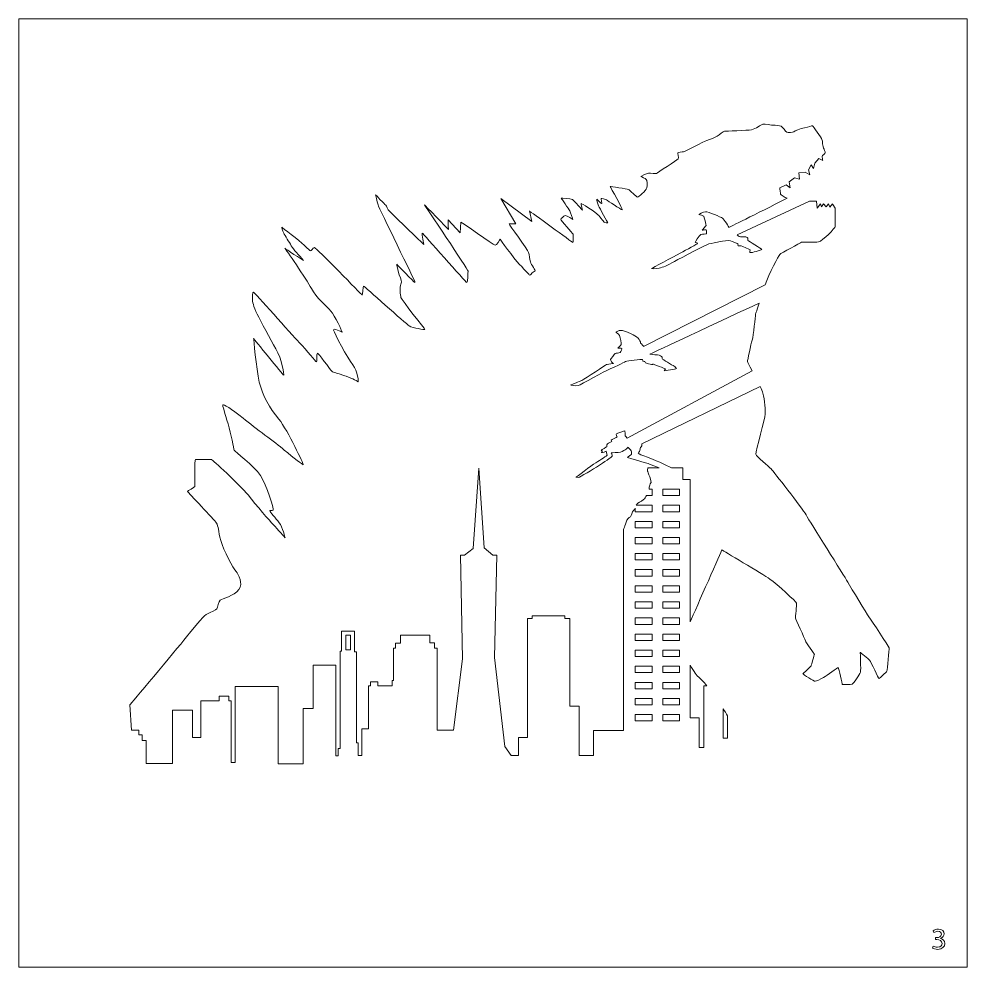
# Model space of a CAD drawing. Header units: millimetres. Extents: x 48 to 1768, y -205 to -5.
# Drawn here: x 482.6 to 682.6, y -205 to -5 of the extents above; entities that cross this region are included whole.
import ezdxf

# ---------------------------------------------------------------- set-up
doc = ezdxf.new("R2010")
doc.units = ezdxf.units.MM
doc.header["$MEASUREMENT"] = 0
doc.layers.add('Layer 1', color=7, linetype='Continuous', lineweight=0)

msp = doc.modelspace()

# ---------------------------------------------------------------- linework, layer by layer
at = {"layer": 'Layer 1', "color": 250, "lineweight": 9, "true_color": 0x231f20}
for points, knots in [([(482.61, -5), (482.61, -5), (482.61, -205), (482.61, -205), (482.61, -205), (682.61, -205), (682.61, -205), (682.61, -205), (682.61, -5), (682.61, -5), (682.61, -5), (482.61, -5), (482.61, -5)], [0, 0, 0, 0, 1, 1, 1, 2, 2, 2, 3, 3, 3, 4, 4, 4, 4]), ([(615.91, -102.89), (615.72, -102.94), (615.59, -103.71), (615.53, -104.19), (615.53, -104.19), (616.16, -104.19), (616.16, -104.19), (616.16, -104.19), (616.16, -105.54), (616.16, -105.54), (616.16, -105.54), (615.02, -105.54), (615.02, -105.54), (614.84, -105.85), (614.62, -106.17), (614.38, -106.38), (613.75, -106.94), (613.26, -106.87), (612.84, -107.57), (612.84, -107.57), (612.83, -107.58), (612.83, -107.59), (612.83, -107.59), (616.16, -107.59), (616.16, -107.59), (616.16, -107.59), (616.16, -108.94), (616.16, -108.94), (616.16, -108.94), (612.61, -108.94), (612.61, -108.94), (612.61, -108.94), (612.61, -108.23), (612.61, -108.23), (612.47, -108.51), (612.43, -108.51), (612.23, -108.72), (611.95, -109), (611.86, -109.73), (611.59, -110.01), (611.31, -110.29), (610.89, -110.15), (610.54, -111.54), (610.4, -112.08), (610.26, -112.45), (610.13, -112.7), (610.13, -112.7), (610.13, -155.1), (610.13, -155.1), (610.13, -155.1), (603.8, -155.1), (603.8, -155.1), (603.8, -155.1), (603.8, -160.35), (603.8, -160.35), (603.8, -160.35), (600.82, -160.35), (600.82, -160.35), (600.82, -160.35), (600.82, -149.98), (600.82, -149.98), (600.82, -149.98), (598.84, -149.98), (598.84, -149.98), (598.84, -149.98), (598.84, -131.46), (598.84, -131.46), (598.84, -131.46), (597.73, -131.46), (597.73, -131.46), (597.73, -131.46), (597.73, -130.93), (597.73, -130.93), (597.73, -130.93), (590.85, -130.93), (590.85, -130.93), (590.85, -130.93), (590.85, -131.44), (590.85, -131.44), (590.85, -131.44), (589.86, -131.44), (589.86, -131.44), (589.86, -131.44), (589.86, -156.59), (589.86, -156.59), (589.86, -156.59), (588, -156.59), (588, -156.59), (588, -156.59), (588, -160.37), (588, -160.37), (588, -160.37), (586.43, -160.37), (586.43, -160.37), (586.43, -160.37), (585.08, -158.51), (585.08, -158.51), (585.08, -158.51), (582.9, -139.67), (582.9, -139.67), (582.9, -139.67), (583.39, -118.12), (583.39, -118.12), (583.39, -118.12), (582.57, -118.12), (582.57, -118.12), (582.57, -118.12), (580.72, -116.59), (580.72, -116.59), (580.72, -116.59), (579.62, -99.77), (579.62, -99.77), (579.62, -99.77), (578.43, -116.69), (578.43, -116.69), (578.43, -116.69), (576.6, -118.1), (576.6, -118.1), (576.6, -118.1), (575.75, -118.1), (575.75, -118.1), (575.75, -118.1), (576.16, -139.97), (576.16, -139.97), (576.16, -139.97), (574.3, -155.05), (574.3, -155.05), (574.3, -155.05), (570.8, -155.05), (570.8, -155.05), (570.8, -155.05), (570.8, -137.75), (570.8, -137.75), (570.8, -137.75), (570.28, -137.75), (570.28, -137.75), (570.28, -137.75), (570.28, -136.61), (570.28, -136.61), (570.28, -136.61), (569.28, -136.61), (569.28, -136.61), (569.28, -136.61), (569.28, -135), (569.28, -135), (569.28, -135), (563.1, -135), (563.1, -135), (563.1, -135), (563.1, -136.68), (563.1, -136.68), (563.1, -136.68), (562.06, -136.68), (562.06, -136.68), (562.06, -136.68), (562.06, -137.71), (562.06, -137.71), (562.06, -137.71), (561.6, -137.71), (561.6, -137.71), (561.6, -137.71), (561.6, -144.52), (561.6, -144.52), (561.6, -144.52), (561.34, -144.52), (561.34, -144.52), (561.34, -144.52), (561.34, -145.71), (561.34, -145.71), (561.34, -145.71), (558.32, -145.71), (558.32, -145.71), (558.32, -145.71), (558.32, -144.86), (558.32, -144.86), (558.32, -144.86), (556.75, -144.86), (556.75, -144.86), (556.75, -144.86), (556.75, -145.71), (556.75, -145.71), (556.75, -145.71), (556.34, -145.71), (556.34, -145.71), (556.34, -145.71), (556.34, -154.77), (556.34, -154.77), (556.34, -154.77), (554.94, -154.77), (554.94, -154.77), (554.94, -154.77), (554.94, -160.4), (554.94, -160.4), (554.94, -160.4), (554.19, -160.4), (554.19, -160.4), (554.19, -160.4), (554.19, -157.69), (554.19, -157.69), (554.19, -157.69), (553.82, -157.69), (553.82, -157.69), (553.82, -157.69), (553.82, -138.51), (553.82, -138.51), (553.82, -138.51), (553.4, -138.51), (553.4, -138.51), (553.4, -138.51), (553.4, -134.14), (553.4, -134.14), (553.4, -134.14), (550.65, -134.14), (550.65, -134.14), (550.65, -134.14), (550.65, -138.39), (550.65, -138.39), (550.65, -138.39), (550.35, -138.39), (550.35, -138.39), (550.35, -138.39), (550.35, -158.87), (550.35, -158.87), (550.35, -158.87), (549.97, -158.87), (549.97, -158.87), (549.97, -158.87), (549.97, -160.46), (549.97, -160.46), (549.97, -160.46), (549.46, -160.46), (549.46, -160.46), (549.46, -160.46), (549.46, -141.3), (549.46, -141.3), (549.46, -141.3), (544.64, -141.3), (544.64, -141.3), (544.64, -141.3), (544.64, -150.43), (544.64, -150.43), (544.64, -150.43), (542.59, -150.43), (542.59, -150.43), (542.59, -150.43), (542.59, -162.16), (542.59, -162.16), (542.59, -162.16), (537.29, -162.16), (537.29, -162.16), (537.29, -162.16), (537.29, -145.84), (537.29, -145.84), (537.29, -145.84), (528.25, -145.84), (528.25, -145.84), (528.25, -145.84), (528.25, -161.86), (528.25, -161.86), (528.25, -161.86), (527.36, -161.86), (527.36, -161.86), (527.36, -161.86), (527.36, -148.81), (527.36, -148.81), (527.36, -148.81), (526.87, -148.81), (526.87, -148.81), (526.87, -148.81), (526.87, -147.88), (526.87, -147.88), (526.87, -147.88), (524.83, -147.88), (524.83, -147.88), (524.83, -147.88), (524.83, -148.86), (524.83, -148.86), (524.83, -148.86), (520.95, -148.86), (520.95, -148.86), (520.95, -148.86), (520.95, -156.55), (520.95, -156.55), (520.95, -156.55), (519.21, -156.55), (519.21, -156.55), (519.21, -156.55), (519.21, -150.83), (519.21, -150.83), (519.21, -150.83), (514.99, -150.83), (514.99, -150.83), (514.99, -150.83), (514.99, -162.06), (514.99, -162.06), (514.99, -162.06), (509.42, -162.06), (509.42, -162.06), (509.42, -162.06), (509.42, -157.2), (509.42, -157.2), (509.42, -157.2), (508.63, -157.2), (508.63, -157.2), (508.63, -157.2), (508.63, -156.04), (508.63, -156.04), (508.63, -156.04), (507.91, -156.04), (507.91, -156.04), (507.91, -156.04), (507.91, -155.02), (507.91, -155.02), (507.91, -155.02), (506.36, -155.02), (506.36, -155.02), (506.36, -155.02), (506.01, -149.69), (506.01, -149.69), (506.01, -149.69), (515.45, -138.48), (517.96, -135.34), (520.48, -132.2), (521.64, -130.83), (522.37, -130.48), (523.1, -130.13), (524.17, -129.66), (524.37, -129.42), (524.57, -129.17), (524.65, -127.9), (525.07, -127.6), (525.49, -127.31), (527.98, -126.69), (528.98, -125.38), (529.98, -124.08), (528.93, -122.17), (528.4, -121.58), (527.86, -120.99), (525.77, -117.11), (525.2, -115.03), (524.62, -112.96), (524.71, -111.98), (524.29, -111.35), (523.87, -110.72), (518.2, -104.81), (518.18, -104.69), (518.17, -104.57), (519.65, -103.82), (519.7, -103.66), (519.75, -103.5), (519.65, -97.92), (519.82, -97.92), (520, -97.92), (523.24, -97.92), (523.24, -97.92), (523.24, -97.92), (529.19, -103.22), (530.94, -105.42), (532.68, -107.62), (535.49, -110.88), (536.31, -111.72), (537.13, -112.56), (538.75, -114.44), (538.75, -114.44), (538.75, -114.44), (538.25, -112.23), (537.51, -111.26), (536.78, -110.3), (535.57, -108.99), (535.52, -108.79), (535.46, -108.59), (536.08, -108.77), (536.23, -108.59), (536.38, -108.4), (534.91, -103.41), (533.55, -101.29), (532.19, -99.16), (528.07, -96.25), (527.99, -95.97), (527.91, -95.69), (527.36, -92.55), (526.72, -90.41), (526.08, -88.27), (525.5, -86.48), (525.62, -86.39), (525.73, -86.29), (527.36, -87.11), (529.92, -89.24), (532.48, -91.37), (536.65, -94.31), (538.58, -95.95), (540.51, -97.59), (542.47, -99.06), (542.6, -99.06), (542.72, -99.06), (539.42, -91.9), (537.44, -89.42), (535.47, -86.95), (533.99, -84.63), (533.31, -81.59), (532.63, -78.56), (532.11, -72.4), (532.11, -72.4), (532.11, -72.4), (538.33, -80.09), (538.46, -80.16), (538.58, -80.23), (538.04, -76.62), (536.82, -74.6), (535.59, -72.57), (533.66, -68.8), (532.86, -67.25), (532.05, -65.7), (531.86, -64.51), (531.86, -64.09), (531.86, -63.67), (531.9, -62.65), (532.07, -62.61), (532.25, -62.58), (540.08, -71.56), (541.74, -73.25), (543.39, -74.94), (545.25, -77.32), (545.38, -77.35), (545.5, -77.39), (545.35, -75.57), (545.57, -75.49), (545.79, -75.41), (548.2, -78.94), (548.6, -79.29), (548.99, -79.64), (549.61, -79.65), (551.09, -80.18), (552.56, -80.7), (553.83, -81.25), (554.09, -81.53), (554.34, -81.81), (554.05, -79.28), (553.02, -77.96), (551.98, -76.63), (549.1, -71.28), (548.98, -70.66), (548.86, -70.05), (550.67, -71.04), (550.76, -71.04), (550.85, -71.04), (549.2, -67.49), (548.43, -66.61), (547.67, -65.72), (545.27, -63.79), (544.29, -61.85), (543.32, -59.91), (538.7, -53.36), (538.7, -53.36), (538.7, -53.36), (542.54, -55.95), (542.63, -55.96), (541.72, -54.89), (540.5, -53.64), (540.06, -52.85), (539.62, -52.06), (538.71, -50.72), (538.46, -50.18), (538.2, -49.65), (538.06, -48.94), (538.06, -48.94), (538.06, -48.94), (541.82, -51.84), (542.76, -52.7), (543.7, -53.56), (544.01, -53.91), (544.12, -53.93), (544.22, -53.95), (544.64, -53.27), (544.93, -53.22), (545.22, -53.17), (554.97, -63.24), (555.04, -63.27), (555.11, -63.29), (555.16, -61.41), (555.28, -61.34), (555.41, -61.27), (564.23, -69.3), (564.95, -69.77), (565.67, -70.23), (568.21, -70.54), (568.26, -70.52), (568.32, -70.51), (563.34, -64.27), (563.19, -63.77), (563.04, -63.27), (562.86, -61.53), (563.17, -60.93), (563.48, -60.32), (563.23, -59.95), (562.84, -58.98), (562.46, -58), (562.32, -56.8), (562.31, -56.75), (562.3, -56.71), (565.95, -60.59), (566.15, -60.59), (566.34, -60.59), (558.57, -44.94), (558.36, -44.19), (558.15, -43.44), (557.84, -42.09), (557.84, -42.09), (557.84, -42.09), (559.79, -44.14), (559.97, -44.29), (560.14, -44.45), (560.47, -45.25), (560.47, -45.25), (560.47, -45.25), (567.96, -52.56), (568.03, -52.58), (568.09, -52.6), (567.57, -50.29), (567.66, -50.19), (567.75, -50.08), (576.96, -60.67), (577.11, -60.6), (577.27, -60.53), (577.31, -58.49), (577.34, -58.18), (577.38, -57.87), (568.13, -44.19), (568.13, -44.19), (568.13, -44.19), (573.01, -49.18), (573.21, -49.42), (573.17, -48.27), (573.15, -47.38), (573.15, -47.38), (573.15, -47.38), (575.7, -50.1), (575.7, -50.1), (575.7, -50.1), (575.86, -47.85), (575.86, -47.85), (575.86, -47.85), (582.77, -52.61), (583.06, -52.75), (583.36, -52.89), (584.11, -51.46), (584.11, -51.46), (584.11, -51.46), (586.92, -55.42), (588.21, -56.77), (589.5, -58.11), (590.22, -59), (590.35, -59.02), (590.49, -59.03), (591.31, -58.14), (591.51, -58.13), (591.7, -58.11), (590.66, -56.87), (590.51, -56.25), (590.36, -55.64), (590.33, -54.8), (590.12, -54.24), (589.91, -53.68), (586, -48.24), (586, -48.24), (586, -48.24), (587.44, -48.23), (587.44, -48.23), (587.44, -48.23), (584.28, -42.88), (584.28, -42.88), (584.28, -42.88), (590.8, -47.71), (590.8, -47.71), (590.8, -47.71), (590.3, -45.51), (590.3, -45.51), (590.3, -45.51), (599.41, -52.15), (599.47, -52.19), (599.53, -52.22), (599.59, -50.7), (599.49, -50.43), (599.38, -50.16), (596.92, -47.44), (596.92, -47.3), (596.92, -47.16), (597.52, -46.55), (597.85, -46.47), (598.18, -46.4), (599.48, -47.28), (599.48, -47.28), (599.48, -47.28), (598.97, -45.76), (598.79, -45.47), (598.61, -45.18), (597.01, -42.81), (597.01, -42.81), (597.01, -42.81), (598.98, -42.86), (599.37, -43.12), (599.75, -43.37), (601.48, -45.36), (601.48, -45.36), (601.48, -45.36), (601.17, -44.08), (601.19, -43.95), (601.21, -43.82), (603.94, -45.57), (604.45, -46.02), (604.97, -46.47), (605.93, -47.77), (606.04, -47.86), (606.14, -47.95), (606.81, -48.03), (606.81, -48.03), (606.81, -48.03), (605.12, -44.83), (604.89, -44.4), (604.65, -43.97), (604.48, -43.05), (604.48, -43.05), (604.48, -43.05), (605.38, -43.82), (605.51, -43.95), (605.63, -44.08), (605.41, -42.85), (605.41, -42.85), (605.41, -42.85), (606.43, -43.05), (606.57, -43.19), (606.71, -43.32), (609.6, -45.15), (609.88, -45.3), (610.17, -45.44), (607.35, -40.38), (607.34, -40.35), (607.33, -40.32), (610.91, -40.87), (611.17, -40.98), (611.43, -41.08), (612.88, -42.54), (613.09, -42.56), (613.31, -42.57), (614.93, -41.25), (615.06, -40.62), (615.19, -39.99), (615.14, -39.01), (614.94, -38.84), (614.74, -38.68), (613.95, -38.28), (613.82, -38.26), (613.69, -38.23), (614.99, -37.54), (615.4, -37.53), (615.81, -37.52), (617.05, -37.63), (617.11, -37.59), (617.17, -37.54), (621.49, -34.72), (621.67, -34.51), (621.84, -34.3), (621.59, -33.21), (621.59, -33.21), (621.59, -33.21), (622.6, -33.01), (622.79, -33.02), (622.97, -33.03), (627.08, -30.83), (627.73, -30.62), (628.39, -30.4), (629.43, -29.99), (629.88, -29.7), (630.32, -29.41), (631.29, -28.72), (631.43, -28.69), (631.57, -28.65), (636.32, -28.54), (637.17, -28.38), (638.02, -28.21), (639.14, -27.26), (639.54, -27.19), (639.95, -27.12), (641.43, -27.47), (641.76, -27.42), (642.09, -27.38), (643.12, -27.53), (643.4, -27.64), (643.68, -27.76), (644.35, -28.77), (644.6, -28.91), (644.85, -29.05), (645.91, -28.92), (646.07, -28.79), (646.22, -28.66), (647.39, -28.13), (648.31, -27.94), (649.23, -27.74), (649.88, -27.54), (650.01, -27.54), (650.14, -27.54), (651.9, -30.1), (652.01, -30.42), (652.13, -30.75), (652.17, -31.96), (652.33, -32.23), (652.48, -32.49), (652.7, -33.05), (652.71, -33.19), (652.72, -33.33), (652.04, -33.87), (652.04, -33.95), (652.04, -34.03), (652.17, -34.84), (652.17, -34.86), (652.17, -34.89), (651.36, -34.46), (651.36, -34.46), (651.36, -34.46), (650.52, -35.4), (650.52, -35.4), (650.52, -35.4), (650.24, -36.52), (650.24, -36.52), (650.24, -36.52), (649.74, -35.76), (649.74, -35.76), (649.74, -35.76), (649.2, -36.83), (649.2, -36.83), (649.2, -36.83), (649.42, -37.89), (649.42, -37.89), (649.42, -37.89), (648.46, -37.33), (648.46, -37.33), (648.46, -37.33), (647.1, -37.44), (647.1, -37.44), (647.1, -37.44), (647.24, -38.8), (647.24, -38.8), (647.24, -38.8), (646.18, -38.48), (646.18, -38.48), (646.18, -38.48), (645.08, -39.37), (645.08, -39.37), (645.08, -39.37), (645.29, -40.61), (645.29, -40.61), (645.29, -40.61), (644.45, -40), (644.45, -40), (644.45, -40), (643.13, -40.65), (643.13, -40.65), (643.13, -40.65), (643.27, -41.92), (643.27, -41.99), (643.27, -42.05), (644.25, -42.7), (644.66, -42.82), (637.8, -46.28), (632.4, -48.99), (632.4, -48.98), (632.38, -48.94), (631.39, -47.25), (631.03, -47.02), (630.67, -46.79), (627.97, -45.66), (627.47, -45.66), (626.97, -45.66), (625.94, -46.22), (626.06, -46.26), (626.19, -46.29), (626.96, -46.5), (627.06, -46.59), (627.17, -46.67), (627.56, -48.57), (627.56, -48.57), (627.56, -48.57), (626.72, -49.53), (626.77, -49.53), (626.82, -49.53), (627.6, -49.48), (627.6, -49.48), (627.6, -49.48), (627.72, -50.34), (627.66, -50.35), (627.59, -50.36), (626.84, -50.33), (626.47, -50.5), (626.1, -50.67), (625.16, -52.11), (625.29, -52.14), (625.42, -52.18), (625.8, -52.29), (625.78, -52.35), (625.76, -52.42), (623.46, -53.71), (622.1, -54.42), (620.74, -55.12), (616.06, -57.66), (616.06, -57.66), (616.06, -57.66), (616.82, -57.78), (617.64, -57.57), (618.46, -57.36), (619.35, -57.04), (620.89, -56.17), (622.44, -55.29), (627.85, -52.52), (628.17, -52.45), (628.5, -52.37), (630.06, -52.05), (630.51, -51.96), (630.96, -51.86), (632.38, -51.68), (632.71, -51.77), (633.04, -51.85), (634.31, -52.47), (634.31, -52.5), (634.31, -52.53), (634.21, -52.81), (634.35, -52.84), (634.5, -52.87), (634.72, -52.79), (634.93, -52.83), (635.14, -52.87), (636.85, -53.7), (636.85, -53.7), (636.85, -53.7), (636.73, -54.23), (636.89, -54.29), (637.05, -54.36), (639.3, -53.78), (639.3, -53.63), (639.3, -53.48), (636.38, -51.76), (636.38, -51.76), (636.38, -51.76), (636.5, -51.26), (636.21, -51.08), (635.92, -50.9), (635.2, -50.95), (634.81, -50.96), (634.41, -50.97), (634.14, -50.53), (634.14, -50.53), (634.14, -50.53), (649.35, -43.44), (649.35, -43.44), (650.12, -43.45), (650.85, -43.46), (650.85, -43.46), (650.85, -43.46), (651.01, -44.94), (651.01, -44.94), (651.01, -44.94), (651.71, -44.01), (651.71, -44.01), (651.71, -44.01), (651.92, -44.64), (651.92, -44.64), (651.92, -44.64), (652.32, -44), (652.32, -44), (652.32, -44), (652.86, -44.64), (652.86, -44.64), (652.86, -44.64), (653.37, -43.97), (653.37, -43.97), (653.37, -43.97), (653.64, -44.71), (653.64, -44.71), (653.64, -44.71), (654.22, -44.02), (654.22, -44.02), (654.22, -44.02), (654.67, -44.66), (654.76, -44.92), (654.84, -45.17), (654.81, -48.58), (654.81, -48.8), (654.81, -49.02), (652.17, -51.86), (651.31, -52.03), (650.45, -52.21), (647.87, -52), (647.69, -52.09), (647.5, -52.18), (643.32, -54.48), (643.11, -54.67), (642.92, -54.86), (640.77, -58.79), (640.02, -61.08), (640.02, -61.08), (614.39, -74.13), (614.39, -74.13), (614.39, -74.13), (614.02, -73.5), (613.7, -73.39), (613.85, -72.74), (612.89, -71.92), (611.76, -71.41), (610.63, -70.9), (609.95, -70.71), (609.55, -70.69), (609.15, -70.67), (608.63, -71.03), (608.56, -71.07), (608.49, -71.12), (609.12, -71.32), (609.32, -71.78), (609.52, -72.25), (609.69, -73.55), (609.64, -73.68), (609.6, -73.81), (608.99, -74.42), (608.97, -74.46), (608.95, -74.49), (609.76, -74.46), (609.79, -74.49), (609.83, -74.53), (609.71, -75.14), (609.43, -75.33), (609.14, -75.52), (608.53, -75.47), (608.39, -75.58), (608.25, -75.69), (607.48, -76.72), (607.4, -76.87), (607.32, -77.02), (607.89, -77.67), (608, -77.66), (607.28, -77.79), (606.6, -77.91), (606.53, -77.92), (606.46, -77.93), (602.13, -80.87), (601.33, -81.26), (600.53, -81.65), (600.12, -81.7), (599.95, -81.8), (599.79, -81.9), (599.01, -82.24), (599.01, -82.24), (599.01, -82.24), (599.97, -82.5), (600.55, -82.35), (601.12, -82.2), (606.45, -79.15), (607.04, -78.94), (607.62, -78.73), (610.3, -77.4), (610.59, -77.28), (610.87, -77.16), (613.99, -76.75), (614.13, -76.87), (614.27, -76.99), (614.17, -77.18), (614.23, -77.2), (614.29, -77.23), (614.67, -77.24), (614.67, -77.24), (614.67, -77.24), (614.67, -77.49), (614.79, -77.53), (614.91, -77.58), (615.89, -77.86), (616.03, -77.89), (616.17, -77.93), (616.34, -77.8), (616.34, -77.8), (616.34, -77.8), (619.01, -78.76), (619, -78.83), (618.99, -78.9), (618.71, -79.1), (618.71, -79.19), (618.72, -79.29), (621.33, -78.8), (621.31, -78.73), (621.3, -78.66), (621.04, -78.32), (620.81, -78.26), (620.42, -78.01), (618.31, -76.83), (618.29, -76.65), (618.26, -76.48), (618.37, -76.39), (618.17, -76.19), (617.96, -75.99), (617.35, -75.82), (617.07, -75.83), (616.78, -75.84), (615.78, -75.75), (615.71, -75.71), (615.68, -75.7), (626.49, -70.65), (638.79, -64.92), (638.37, -66.17), (638.01, -67.18), (637.99, -67.33), (637.94, -67.61), (637.54, -71.93), (637.29, -72.75), (637.03, -73.56), (636.29, -77.1), (636.29, -77.26), (636.29, -77.32), (636.73, -78.16), (637.28, -79.23), (637.28, -79.23), (610.88, -93.4), (610.88, -93.4), (610.88, -93.4), (610.5, -92.97), (610.46, -92.93), (610.56, -92.63), (610.43, -91.87), (610.43, -91.87), (610.43, -91.87), (608.76, -92.36), (608.64, -92.51), (608.53, -92.66), (608.78, -93.12), (608.78, -93.16), (608.78, -93.19), (607.6, -93.8), (607.57, -93.83), (607.55, -93.87), (607.65, -94.15), (607.65, -94.15), (607.65, -94.15), (606.9, -94.43), (606.74, -94.65), (606.57, -94.87), (606.63, -95.23), (606.63, -95.23), (606.63, -95.23), (605.44, -95.9), (605.4, -96.01), (605.35, -96.11), (605.77, -96.14), (605.77, -96.14), (605.77, -96.14), (605.37, -96.37), (605.51, -96.46), (605.65, -96.56), (606.48, -96.19), (606.48, -96.19), (606.48, -96.19), (606.69, -97.07), (606.69, -97.07), (606.69, -97.07), (605.32, -98.02), (604.31, -98.63), (603.29, -99.23), (600.12, -101.67), (600.12, -101.67), (600.12, -101.67), (600.7, -101.73), (600.7, -101.73), (600.7, -101.73), (603.96, -99.85), (604.87, -99.25), (605.79, -98.66), (607.78, -97.31), (607.78, -97.2), (607.78, -97.08), (607.54, -96.5), (607.54, -96.5), (607.54, -96.5), (609.08, -96.49), (609.54, -96.36), (609.99, -96.23), (610.52, -95.9), (610.72, -95.76), (610.93, -95.63), (611.1, -95.35), (611.1, -95.35), (611.1, -95.35), (611.68, -95.9), (611.76, -96.13), (611.84, -96.35), (611.86, -96.75), (611.85, -96.85), (611.84, -96.94), (611, -97.44), (610.99, -97.51), (610.98, -97.58), (615.28, -98.71), (615.61, -98.89), (615.77, -98.99), (616.72, -99.34), (617.65, -99.66), (617.65, -99.66), (615.25, -99.66), (615.25, -99.66), (615.25, -100.03), (615.21, -100.38), (615.21, -100.38), (615.21, -100.38), (616.19, -102.82), (615.91, -102.89)], [0, 0, 0, 0, 1, 1, 1, 2, 2, 2, 3, 3, 3, 4, 4, 4, 5, 5, 5, 6, 6, 6, 7, 7, 7, 8, 8, 8, 9, 9, 9, 10, 10, 10, 11, 11, 11, 12, 12, 12, 13, 13, 13, 14, 14, 14, 15, 15, 15, 16, 16, 16, 17, 17, 17, 18, 18, 18, 19, 19, 19, 20, 20, 20, 21, 21, 21, 22, 22, 22, 23, 23, 23, 24, 24, 24, 25, 25, 25, 26, 26, 26, 27, 27, 27, 28, 28, 28, 29, 29, 29, 30, 30, 30, 31, 31, 31, 32, 32, 32, 33, 33, 33, 34, 34, 34, 35, 35, 35, 36, 36, 36, 37, 37, 37, 38, 38, 38, 39, 39, 39, 40, 40, 40, 41, 41, 41, 42, 42, 42, 43, 43, 43, 44, 44, 44, 45, 45, 45, 46, 46, 46, 47, 47, 47, 48, 48, 48, 49, 49, 49, 50, 50, 50, 51, 51, 51, 52, 52, 52, 53, 53, 53, 54, 54, 54, 55, 55, 55, 56, 56, 56, 57, 57, 57, 58, 58, 58, 59, 59, 59, 60, 60, 60, 61, 61, 61, 62, 62, 62, 63, 63, 63, 64, 64, 64, 65, 65, 65, 66, 66, 66, 67, 67, 67, 68, 68, 68, 69, 69, 69, 70, 70, 70, 71, 71, 71, 72, 72, 72, 73, 73, 73, 74, 74, 74, 75, 75, 75, 76, 76, 76, 77, 77, 77, 78, 78, 78, 79, 79, 79, 80, 80, 80, 81, 81, 81, 82, 82, 82, 83, 83, 83, 84, 84, 84, 85, 85, 85, 86, 86, 86, 87, 87, 87, 88, 88, 88, 89, 89, 89, 90, 90, 90, 91, 91, 91, 92, 92, 92, 93, 93, 93, 94, 94, 94, 95, 95, 95, 96, 96, 96, 97, 97, 97, 98, 98, 98, 99, 99, 99, 100, 100, 100, 101, 101, 101, 102, 102, 102, 103, 103, 103, 104, 104, 104, 105, 105, 105, 106, 106, 106, 107, 107, 107, 108, 108, 108, 109, 109, 109, 110, 110, 110, 111, 111, 111, 112, 112, 112, 113, 113, 113, 114, 114, 114, 115, 115, 115, 116, 116, 116, 117, 117, 117, 118, 118, 118, 119, 119, 119, 120, 120, 120, 121, 121, 121, 122, 122, 122, 123, 123, 123, 124, 124, 124, 125, 125, 125, 126, 126, 126, 127, 127, 127, 128, 128, 128, 129, 129, 129, 130, 130, 130, 131, 131, 131, 132, 132, 132, 133, 133, 133, 134, 134, 134, 135, 135, 135, 136, 136, 136, 137, 137, 137, 138, 138, 138, 139, 139, 139, 140, 140, 140, 141, 141, 141, 142, 142, 142, 143, 143, 143, 144, 144, 144, 145, 145, 145, 146, 146, 146, 147, 147, 147, 148, 148, 148, 149, 149, 149, 150, 150, 150, 151, 151, 151, 152, 152, 152, 153, 153, 153, 154, 154, 154, 155, 155, 155, 156, 156, 156, 157, 157, 157, 158, 158, 158, 159, 159, 159, 160, 160, 160, 161, 161, 161, 162, 162, 162, 163, 163, 163, 164, 164, 164, 165, 165, 165, 166, 166, 166, 167, 167, 167, 168, 168, 168, 169, 169, 169, 170, 170, 170, 171, 171, 171, 172, 172, 172, 173, 173, 173, 174, 174, 174, 175, 175, 175, 176, 176, 176, 177, 177, 177, 178, 178, 178, 179, 179, 179, 180, 180, 180, 181, 181, 181, 182, 182, 182, 183, 183, 183, 184, 184, 184, 185, 185, 185, 186, 186, 186, 187, 187, 187, 188, 188, 188, 189, 189, 189, 190, 190, 190, 191, 191, 191, 192, 192, 192, 193, 193, 193, 194, 194, 194, 195, 195, 195, 196, 196, 196, 197, 197, 197, 198, 198, 198, 199, 199, 199, 200, 200, 200, 201, 201, 201, 202, 202, 202, 203, 203, 203, 204, 204, 204, 205, 205, 205, 206, 206, 206, 207, 207, 207, 208, 208, 208, 209, 209, 209, 210, 210, 210, 211, 211, 211, 212, 212, 212, 213, 213, 213, 214, 214, 214, 215, 215, 215, 216, 216, 216, 217, 217, 217, 218, 218, 218, 219, 219, 219, 220, 220, 220, 221, 221, 221, 222, 222, 222, 223, 223, 223, 224, 224, 224, 225, 225, 225, 226, 226, 226, 227, 227, 227, 228, 228, 228, 229, 229, 229, 230, 230, 230, 231, 231, 231, 232, 232, 232, 233, 233, 233, 234, 234, 234, 235, 235, 235, 236, 236, 236, 237, 237, 237, 238, 238, 238, 239, 239, 239, 240, 240, 240, 241, 241, 241, 242, 242, 242, 243, 243, 243, 244, 244, 244, 245, 245, 245, 246, 246, 246, 247, 247, 247, 248, 248, 248, 249, 249, 249, 250, 250, 250, 251, 251, 251, 252, 252, 252, 253, 253, 253, 254, 254, 254, 255, 255, 255, 256, 256, 256, 257, 257, 257, 258, 258, 258, 259, 259, 259, 260, 260, 260, 261, 261, 261, 262, 262, 262, 263, 263, 263, 264, 264, 264, 265, 265, 265, 266, 266, 266, 267, 267, 267, 268, 268, 268, 269, 269, 269, 270, 270, 270, 271, 271, 271, 272, 272, 272, 273, 273, 273, 274, 274, 274, 275, 275, 275, 276, 276, 276, 277, 277, 277, 278, 278, 278, 279, 279, 279, 280, 280, 280, 281, 281, 281, 282, 282, 282, 283, 283, 283, 284, 284, 284, 285, 285, 285, 286, 286, 286, 287, 287, 287, 288, 288, 288, 289, 289, 289, 290, 290, 290, 291, 291, 291, 292, 292, 292, 293, 293, 293, 294, 294, 294, 295, 295, 295, 296, 296, 296, 297, 297, 297, 298, 298, 298, 299, 299, 299, 300, 300, 300, 301, 301, 301, 302, 302, 302, 303, 303, 303, 304, 304, 304, 305, 305, 305, 306, 306, 306, 307, 307, 307, 308, 308, 308, 309, 309, 309, 310, 310, 310, 311, 311, 311, 312, 312, 312, 313, 313, 313, 314, 314, 314, 315, 315, 315, 316, 316, 316, 317, 317, 317, 318, 318, 318, 319, 319, 319, 320, 320, 320, 321, 321, 321, 322, 322, 322, 323, 323, 323, 324, 324, 324, 325, 325, 325, 326, 326, 326, 327, 327, 327, 328, 328, 328, 329, 329, 329, 330, 330, 330, 331, 331, 331, 332, 332, 332, 333, 333, 333, 334, 334, 334, 335, 335, 335, 336, 336, 336, 337, 337, 337, 338, 338, 338, 339, 339, 339, 340, 340, 340, 341, 341, 341, 342, 342, 342, 343, 343, 343, 344, 344, 344, 345, 345, 345, 346, 346, 346, 347, 347, 347, 348, 348, 348, 349, 349, 349, 350, 350, 350, 351, 351, 351, 352, 352, 352, 353, 353, 353, 354, 354, 354, 355, 355, 355, 356, 356, 356, 357, 357, 357, 358, 358, 358, 359, 359, 359, 360, 360, 360, 361, 361, 361, 362, 362, 362, 363, 363, 363, 364, 364, 364, 365, 365, 365, 366, 366, 366, 367, 367, 367, 368, 368, 368, 369, 369, 369, 369]), ([(665.69, -142.6), (665.57, -142.83), (664.15, -144.06), (664.06, -144.13), (663.97, -144.2), (662.32, -140.62), (662.07, -140.29), (661.83, -139.96), (660.08, -138.62), (660.08, -138.62), (660.08, -138.62), (660.26, -142.26), (660.12, -142.81), (659.98, -143.35), (658.6, -145.2), (658.36, -145.33), (658.11, -145.47), (656.28, -145.42), (656.28, -145.42), (656.28, -145.42), (655.56, -141.9), (655.44, -141.83), (655.32, -141.76), (653.05, -143.54), (652.32, -143.94), (651.59, -144.34), (650.78, -144.65), (650.59, -144.72), (650.4, -144.79), (647.96, -143.21), (647.99, -143.15), (648.03, -143.1), (649.6, -141.69), (649.7, -141.5), (649.81, -141.3), (650.38, -139.11), (650.4, -139.04), (650.42, -138.97), (648.62, -136.63), (648.52, -136.18), (648.41, -135.72), (646.42, -131.54), (646.42, -131.4), (646.42, -131.26), (646.65, -128.55), (646.65, -128.27), (646.65, -127.99), (642.5, -124.19), (641.03, -123.16), (639.57, -122.13), (630.9, -117.02), (630.9, -117.02), (630.9, -117.02), (625.5, -129.24), (624.21, -132.17), (624.21, -132.17), (624.21, -102.12), (624.21, -102.12), (624.21, -102.12), (622.69, -102.12), (622.69, -102.12), (622.69, -102.12), (622.69, -99.66), (622.69, -99.66), (622.69, -99.66), (620.28, -99.66), (620.28, -99.66), (619.37, -99.2), (616.21, -97.81), (615.2, -97.44), (614.03, -97.01), (613.31, -96.73), (613.26, -96.65), (613.21, -96.57), (613.53, -96.29), (613.6, -96.02), (613.67, -95.75), (613.67, -95.59), (613.67, -95.53), (613.67, -95.47), (614.04, -95.07), (614.04, -94.9), (614.04, -94.74), (614.03, -94.6), (614.03, -94.6), (614.03, -94.6), (638.95, -82.52), (638.95, -82.52), (639.23, -83.12), (639.45, -83.62), (639.54, -83.93), (639.96, -85.31), (640.03, -87.84), (640.06, -88.4), (640.08, -88.96), (637.99, -96.29), (638.08, -96.8), (638.17, -97.31), (640.78, -99.43), (641.27, -99.91), (641.75, -100.4), (647.75, -108.1), (648.66, -109.64), (649.57, -111.17), (656.66, -122.43), (657.43, -123.78), (658.2, -125.13), (661.39, -130.43), (661.92, -131.15), (662.46, -131.87), (666.13, -137.39), (666.18, -137.64), (666.22, -137.9), (665.8, -142.36), (665.69, -142.6)], [0, 0, 0, 0, 1, 1, 1, 2, 2, 2, 3, 3, 3, 4, 4, 4, 5, 5, 5, 6, 6, 6, 7, 7, 7, 8, 8, 8, 9, 9, 9, 10, 10, 10, 11, 11, 11, 12, 12, 12, 13, 13, 13, 14, 14, 14, 15, 15, 15, 16, 16, 16, 17, 17, 17, 18, 18, 18, 19, 19, 19, 20, 20, 20, 21, 21, 21, 22, 22, 22, 23, 23, 23, 24, 24, 24, 25, 25, 25, 26, 26, 26, 27, 27, 27, 28, 28, 28, 29, 29, 29, 30, 30, 30, 31, 31, 31, 32, 32, 32, 33, 33, 33, 34, 34, 34, 35, 35, 35, 36, 36, 36, 37, 37, 37, 38, 38, 38, 38]), ([(621.98, -105.54), (621.98, -105.54), (618.42, -105.54), (618.42, -105.54), (618.42, -105.54), (618.42, -104.19), (618.42, -104.19), (618.42, -104.19), (621.98, -104.19), (621.98, -104.19), (621.98, -104.19), (621.98, -105.54), (621.98, -105.54)], [0, 0, 0, 0, 1, 1, 1, 2, 2, 2, 3, 3, 3, 4, 4, 4, 4]), ([(621.98, -108.94), (621.98, -108.94), (618.42, -108.94), (618.42, -108.94), (618.42, -108.94), (618.42, -107.59), (618.42, -107.59), (618.42, -107.59), (621.98, -107.59), (621.98, -107.59), (621.98, -107.59), (621.98, -108.94), (621.98, -108.94)], [0, 0, 0, 0, 1, 1, 1, 2, 2, 2, 3, 3, 3, 4, 4, 4, 4]), ([(616.16, -112.33), (616.16, -112.33), (612.61, -112.33), (612.61, -112.33), (612.61, -112.33), (612.61, -110.99), (612.61, -110.99), (612.61, -110.99), (616.16, -110.99), (616.16, -110.99), (616.16, -110.99), (616.16, -112.33), (616.16, -112.33)], [0, 0, 0, 0, 1, 1, 1, 2, 2, 2, 3, 3, 3, 4, 4, 4, 4]), ([(621.98, -112.33), (621.98, -112.33), (618.42, -112.33), (618.42, -112.33), (618.42, -112.33), (618.42, -110.99), (618.42, -110.99), (618.42, -110.99), (621.98, -110.99), (621.98, -110.99), (621.98, -110.99), (621.98, -112.33), (621.98, -112.33)], [0, 0, 0, 0, 1, 1, 1, 2, 2, 2, 3, 3, 3, 4, 4, 4, 4]), ([(616.16, -115.73), (616.16, -115.73), (612.61, -115.73), (612.61, -115.73), (612.61, -115.73), (612.61, -114.38), (612.61, -114.38), (612.61, -114.38), (616.16, -114.38), (616.16, -114.38), (616.16, -114.38), (616.16, -115.73), (616.16, -115.73)], [0, 0, 0, 0, 1, 1, 1, 2, 2, 2, 3, 3, 3, 4, 4, 4, 4]), ([(621.98, -115.73), (621.98, -115.73), (618.42, -115.73), (618.42, -115.73), (618.42, -115.73), (618.42, -114.38), (618.42, -114.38), (618.42, -114.38), (621.98, -114.38), (621.98, -114.38), (621.98, -114.38), (621.98, -115.73), (621.98, -115.73)], [0, 0, 0, 0, 1, 1, 1, 2, 2, 2, 3, 3, 3, 4, 4, 4, 4]), ([(616.16, -119.13), (616.16, -119.13), (612.61, -119.13), (612.61, -119.13), (612.61, -119.13), (612.61, -117.78), (612.61, -117.78), (612.61, -117.78), (616.16, -117.78), (616.16, -117.78), (616.16, -117.78), (616.16, -119.13), (616.16, -119.13)], [0, 0, 0, 0, 1, 1, 1, 2, 2, 2, 3, 3, 3, 4, 4, 4, 4]), ([(621.98, -119.13), (621.98, -119.13), (618.42, -119.13), (618.42, -119.13), (618.42, -119.13), (618.42, -117.78), (618.42, -117.78), (618.42, -117.78), (621.98, -117.78), (621.98, -117.78), (621.98, -117.78), (621.98, -119.13), (621.98, -119.13)], [0, 0, 0, 0, 1, 1, 1, 2, 2, 2, 3, 3, 3, 4, 4, 4, 4]), ([(616.16, -122.52), (616.16, -122.52), (612.61, -122.52), (612.61, -122.52), (612.61, -122.52), (612.61, -121.17), (612.61, -121.17), (612.61, -121.17), (616.16, -121.17), (616.16, -121.17), (616.16, -121.17), (616.16, -122.52), (616.16, -122.52)], [0, 0, 0, 0, 1, 1, 1, 2, 2, 2, 3, 3, 3, 4, 4, 4, 4]), ([(621.98, -122.52), (621.98, -122.52), (618.42, -122.52), (618.42, -122.52), (618.42, -122.52), (618.42, -121.17), (618.42, -121.17), (618.42, -121.17), (621.98, -121.17), (621.98, -121.17), (621.98, -121.17), (621.98, -122.52), (621.98, -122.52)], [0, 0, 0, 0, 1, 1, 1, 2, 2, 2, 3, 3, 3, 4, 4, 4, 4]), ([(616.16, -125.92), (616.16, -125.92), (612.61, -125.92), (612.61, -125.92), (612.61, -125.92), (612.61, -124.57), (612.61, -124.57), (612.61, -124.57), (616.16, -124.57), (616.16, -124.57), (616.16, -124.57), (616.16, -125.92), (616.16, -125.92)], [0, 0, 0, 0, 1, 1, 1, 2, 2, 2, 3, 3, 3, 4, 4, 4, 4]), ([(621.98, -125.92), (621.98, -125.92), (618.42, -125.92), (618.42, -125.92), (618.42, -125.92), (618.42, -124.57), (618.42, -124.57), (618.42, -124.57), (621.98, -124.57), (621.98, -124.57), (621.98, -124.57), (621.98, -125.92), (621.98, -125.92)], [0, 0, 0, 0, 1, 1, 1, 2, 2, 2, 3, 3, 3, 4, 4, 4, 4]), ([(616.16, -129.31), (616.16, -129.31), (612.61, -129.31), (612.61, -129.31), (612.61, -129.31), (612.61, -127.97), (612.61, -127.97), (612.61, -127.97), (616.16, -127.97), (616.16, -127.97), (616.16, -127.97), (616.16, -129.31), (616.16, -129.31)], [0, 0, 0, 0, 1, 1, 1, 2, 2, 2, 3, 3, 3, 4, 4, 4, 4]), ([(621.98, -129.31), (621.98, -129.31), (618.42, -129.31), (618.42, -129.31), (618.42, -129.31), (618.42, -127.97), (618.42, -127.97), (618.42, -127.97), (621.98, -127.97), (621.98, -127.97), (621.98, -127.97), (621.98, -129.31), (621.98, -129.31)], [0, 0, 0, 0, 1, 1, 1, 2, 2, 2, 3, 3, 3, 4, 4, 4, 4]), ([(616.16, -132.71), (616.16, -132.71), (612.61, -132.71), (612.61, -132.71), (612.61, -132.71), (612.61, -131.36), (612.61, -131.36), (612.61, -131.36), (616.16, -131.36), (616.16, -131.36), (616.16, -131.36), (616.16, -132.71), (616.16, -132.71)], [0, 0, 0, 0, 1, 1, 1, 2, 2, 2, 3, 3, 3, 4, 4, 4, 4]), ([(621.98, -132.71), (621.98, -132.71), (618.42, -132.71), (618.42, -132.71), (618.42, -132.71), (618.42, -131.36), (618.42, -131.36), (618.42, -131.36), (621.98, -131.36), (621.98, -131.36), (621.98, -131.36), (621.98, -132.71), (621.98, -132.71)], [0, 0, 0, 0, 1, 1, 1, 2, 2, 2, 3, 3, 3, 4, 4, 4, 4]), ([(552.57, -138.09), (552.57, -138.09), (551.56, -138.09), (551.56, -138.09), (551.56, -138.09), (551.56, -134.98), (551.56, -134.98), (551.56, -134.98), (552.57, -134.98), (552.57, -134.98), (552.57, -134.98), (552.57, -138.09), (552.57, -138.09)], [0, 0, 0, 0, 1, 1, 1, 2, 2, 2, 3, 3, 3, 4, 4, 4, 4]), ([(616.16, -136.11), (616.16, -136.11), (612.61, -136.11), (612.61, -136.11), (612.61, -136.11), (612.61, -134.76), (612.61, -134.76), (612.61, -134.76), (616.16, -134.76), (616.16, -134.76), (616.16, -134.76), (616.16, -136.11), (616.16, -136.11)], [0, 0, 0, 0, 1, 1, 1, 2, 2, 2, 3, 3, 3, 4, 4, 4, 4]), ([(621.98, -135.97), (621.95, -136.02), (621.91, -136.07), (621.88, -136.11), (621.88, -136.11), (618.42, -136.11), (618.42, -136.11), (618.42, -136.11), (618.42, -134.76), (618.42, -134.76), (618.42, -134.76), (621.98, -134.76), (621.98, -134.76), (621.98, -134.76), (621.98, -135.97), (621.98, -135.97)], [0, 0, 0, 0, 1, 1, 1, 2, 2, 2, 3, 3, 3, 4, 4, 4, 5, 5, 5, 5]), ([(616.16, -139.5), (616.16, -139.5), (612.61, -139.5), (612.61, -139.5), (612.61, -139.5), (612.61, -138.15), (612.61, -138.15), (612.61, -138.15), (616.16, -138.15), (616.16, -138.15), (616.16, -138.15), (616.16, -139.5), (616.16, -139.5)], [0, 0, 0, 0, 1, 1, 1, 2, 2, 2, 3, 3, 3, 4, 4, 4, 4]), ([(621.98, -139.5), (621.98, -139.5), (618.42, -139.5), (618.42, -139.5), (618.42, -139.5), (618.42, -138.15), (618.42, -138.15), (618.42, -138.15), (621.98, -138.15), (621.98, -138.15), (621.98, -138.15), (621.98, -139.5), (621.98, -139.5)], [0, 0, 0, 0, 1, 1, 1, 2, 2, 2, 3, 3, 3, 4, 4, 4, 4]), ([(616.16, -142.9), (616.16, -142.9), (612.61, -142.9), (612.61, -142.9), (612.61, -142.9), (612.61, -141.55), (612.61, -141.55), (612.61, -141.55), (616.16, -141.55), (616.16, -141.55), (616.16, -141.55), (616.16, -142.9), (616.16, -142.9)], [0, 0, 0, 0, 1, 1, 1, 2, 2, 2, 3, 3, 3, 4, 4, 4, 4]), ([(621.98, -142.9), (621.98, -142.9), (618.42, -142.9), (618.42, -142.9), (618.42, -142.9), (618.42, -141.55), (618.42, -141.55), (618.42, -141.55), (621.98, -141.55), (621.98, -141.55), (621.98, -141.55), (621.98, -142.9), (621.98, -142.9)], [0, 0, 0, 0, 1, 1, 1, 2, 2, 2, 3, 3, 3, 4, 4, 4, 4]), ([(627.11, -145.65), (627.11, -145.65), (627.11, -158.68), (627.11, -158.68), (627.11, -158.68), (626.13, -158.68), (626.13, -158.68), (626.13, -158.68), (626.13, -152.42), (626.13, -152.42), (626.13, -152.42), (624.21, -152.42), (624.21, -152.42), (624.21, -152.42), (624.21, -141.32), (624.21, -141.32), (624.99, -142.6), (625.7, -143.68), (625.93, -143.8), (626.25, -143.97), (627.03, -144.82), (627.74, -145.65), (627.74, -145.65), (627.11, -145.65), (627.11, -145.65)], [0, 0, 0, 0, 1, 1, 1, 2, 2, 2, 3, 3, 3, 4, 4, 4, 5, 5, 5, 6, 6, 6, 7, 7, 7, 8, 8, 8, 8]), ([(616.16, -146.29), (616.16, -146.29), (612.61, -146.29), (612.61, -146.29), (612.61, -146.29), (612.61, -144.95), (612.61, -144.95), (612.61, -144.95), (616.16, -144.95), (616.16, -144.95), (616.16, -144.95), (616.16, -146.29), (616.16, -146.29)], [0, 0, 0, 0, 1, 1, 1, 2, 2, 2, 3, 3, 3, 4, 4, 4, 4]), ([(621.98, -146.29), (621.98, -146.29), (618.42, -146.29), (618.42, -146.29), (618.42, -146.29), (618.42, -144.95), (618.42, -144.95), (618.42, -144.95), (621.98, -144.95), (621.98, -144.95), (621.98, -144.95), (621.98, -146.29), (621.98, -146.29)], [0, 0, 0, 0, 1, 1, 1, 2, 2, 2, 3, 3, 3, 4, 4, 4, 4]), ([(616.16, -149.69), (616.16, -149.69), (612.61, -149.69), (612.61, -149.69), (612.61, -149.69), (612.61, -148.34), (612.61, -148.34), (612.61, -148.34), (616.16, -148.34), (616.16, -148.34), (616.16, -148.34), (616.16, -149.69), (616.16, -149.69)], [0, 0, 0, 0, 1, 1, 1, 2, 2, 2, 3, 3, 3, 4, 4, 4, 4]), ([(621.98, -149.69), (621.98, -149.69), (618.42, -149.69), (618.42, -149.69), (618.42, -149.69), (618.42, -148.34), (618.42, -148.34), (618.42, -148.34), (621.98, -148.34), (621.98, -148.34), (621.98, -148.34), (621.98, -149.69), (621.98, -149.69)], [0, 0, 0, 0, 1, 1, 1, 2, 2, 2, 3, 3, 3, 4, 4, 4, 4]), ([(616.16, -153.09), (616.16, -153.09), (612.61, -153.09), (612.61, -153.09), (612.61, -153.09), (612.61, -151.74), (612.61, -151.74), (612.61, -151.74), (616.16, -151.74), (616.16, -151.74), (616.16, -151.74), (616.16, -153.09), (616.16, -153.09)], [0, 0, 0, 0, 1, 1, 1, 2, 2, 2, 3, 3, 3, 4, 4, 4, 4]), ([(621.98, -153.09), (621.98, -153.09), (618.42, -153.09), (618.42, -153.09), (618.42, -153.09), (618.42, -151.74), (618.42, -151.74), (618.42, -151.74), (621.98, -151.74), (621.98, -151.74), (621.98, -151.74), (621.98, -153.09), (621.98, -153.09)], [0, 0, 0, 0, 1, 1, 1, 2, 2, 2, 3, 3, 3, 4, 4, 4, 4]), ([(632.1, -156.73), (632.1, -156.73), (631.17, -156.73), (631.17, -156.73), (631.17, -156.73), (631.17, -150.53), (631.17, -150.53), (631.48, -151.01), (631.79, -151.51), (632.1, -152), (632.1, -152), (632.1, -156.73), (632.1, -156.73)], [0, 0, 0, 0, 1, 1, 1, 2, 2, 2, 3, 3, 3, 4, 4, 4, 4]), ([(676.41, -201.28), (675.95, -201.28), (675.54, -201.13), (675.34, -201), (675.34, -201), (675.49, -200.57), (675.49, -200.57), (675.65, -200.67), (676.02, -200.83), (676.41, -200.83), (677.12, -200.83), (677.35, -200.37), (677.34, -200.03), (677.33, -199.45), (676.81, -199.2), (676.27, -199.2), (676.27, -199.2), (675.96, -199.2), (675.96, -199.2), (675.96, -199.2), (675.96, -198.78), (675.96, -198.78), (675.96, -198.78), (676.27, -198.78), (676.27, -198.78), (676.68, -198.78), (677.19, -198.57), (677.19, -198.08), (677.19, -197.75), (676.98, -197.46), (676.47, -197.46), (676.14, -197.46), (675.82, -197.61), (675.64, -197.73), (675.64, -197.73), (675.5, -197.33), (675.5, -197.33), (675.71, -197.17), (676.13, -197.01), (676.58, -197.01), (677.39, -197.01), (677.76, -197.49), (677.76, -197.99), (677.76, -198.42), (677.51, -198.78), (677, -198.97), (677, -198.97), (677, -198.98), (677, -198.98), (677.51, -199.08), (677.92, -199.46), (677.92, -200.04), (677.92, -200.7), (677.4, -201.28), (676.41, -201.28)], [0, 0, 0, 0, 1, 1, 1, 2, 2, 2, 3, 3, 3, 4, 4, 4, 5, 5, 5, 6, 6, 6, 7, 7, 7, 8, 8, 8, 9, 9, 9, 10, 10, 10, 11, 11, 11, 12, 12, 12, 13, 13, 13, 14, 14, 14, 15, 15, 15, 16, 16, 16, 17, 17, 17, 18, 18, 18, 18])]:
    msp.add_open_spline(points, degree=3, knots=knots, dxfattribs=at)

doc.saveas('drawing.dxf')
